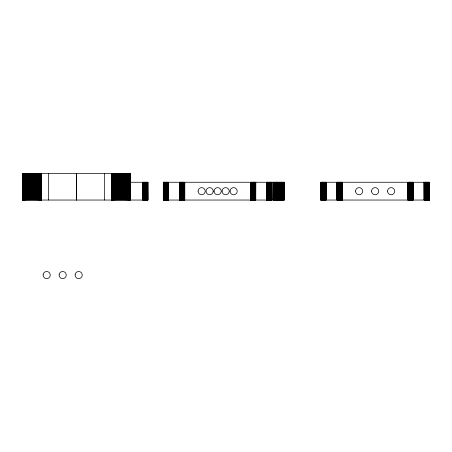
<?xml version="1.0" encoding="UTF-8"?>
<svg xmlns="http://www.w3.org/2000/svg" width="452" height="452" viewBox="0 0 452 452"><rect width="100%" height="100%" fill="white"/><g stroke="black" fill="none" stroke-linecap="round" stroke-linejoin="round"><path stroke-width="0.68" d="M76.411 200.044L76.411 173.376M104.474 200.044L104.474 173.376M111.333 200.044L111.333 173.376M111.373 200.044L111.39 173.376M111.52 200.044L111.435 173.376M111.633 200.044L111.633 173.376M111.768 200.044L111.768 173.376M111.926 200.044L111.926 173.376M112.113 200.044L112.113 173.376M112.322 200.044L112.322 173.376M112.554 200.044L112.554 173.376M112.808 200.044L112.808 173.376M113.085 200.044L113.085 173.376M113.379 200.044L113.379 173.376M113.695 200.044L113.695 173.376M114.034 200.044L114.034 173.376M114.39 200.044L114.39 173.376M114.763 200.044L114.763 173.376M115.153 200.044L115.153 173.376M115.554 200.044L115.554 173.376M115.972 200.044L115.972 173.376M116.407 200.044L116.407 173.376M116.848 200.044L116.848 173.376M117.3 200.044L117.3 173.376M117.763 200.044L117.763 173.376M118.238 200.044L118.238 173.376M118.718 200.044L118.718 173.376M119.198 200.044L119.198 173.376M119.69 200.044L119.69 173.376M120.181 200.044L120.181 173.376M120.673 200.044L120.673 173.376M121.164 200.044L121.164 173.376M121.656 200.044L121.656 173.376M122.147 200.044L122.147 173.376M122.633 200.044L122.633 173.376M123.113 200.044L123.113 173.376M123.588 200.044L123.588 173.376M124.057 200.044L124.057 173.376M124.515 200.044L124.515 173.376M124.961 200.044L124.961 173.376M125.396 200.044L125.396 173.376M125.82 200.044L125.82 173.376M126.227 200.044L126.227 173.376M126.622 200.044L126.622 173.376M127.001 200.044L127.001 173.376M127.357 200.044L127.357 173.376M127.701 200.044L127.701 173.376M128.023 200.044L128.023 173.376M128.328 200.044L128.328 173.376M128.611 200.044L128.611 173.376M128.871 200.044L128.871 173.376M129.114 200.044L129.114 173.376M129.328 200.044L129.328 173.376M129.521 200.044L129.521 173.376M129.69 200.044L129.69 173.376M129.831 200.044L129.831 173.376M129.95 200.044L129.95 173.376M130.046 200.044L129.984 173.376M130.114 200.044L130.131 173.376L22.6 173.376L22.651 200.044M130.176 200.044L130.176 173.376M129.95 182.263L147.99 182.263M22.6 200.044L147.99 200.044L147.917 182.263M320.79 200.044L429.383 200.044L429.4 182.263L320.79 182.263L320.773 200.044L320.841 182.263M429.366 182.263L429.321 200.044M429.231 182.263L429.191 200.044M429.101 182.263L429.146 200.044M429.05 200.044L428.999 182.263L428.942 200.044M428.818 182.263L428.88 200.044M428.75 182.263L428.75 200.044M428.682 182.263L428.682 200.044M428.609 182.263L428.53 200.044M428.451 182.263L428.451 200.044M428.372 182.263L428.372 200.044M428.287 182.263L428.287 200.044M428.202 182.263L428.202 200.044M428.112 182.263L428.112 200.044M428.021 182.263L428.021 200.044M427.931 182.263L427.931 200.044M427.835 182.263L427.835 200.044M427.739 182.263L427.739 200.044M427.643 182.263L427.643 200.044M427.541 182.263L427.541 200.044M427.439 182.263L427.439 200.044M427.338 182.263L427.338 200.044M427.236 182.263L427.236 200.044M427.134 182.263L427.134 200.044M427.027 182.263L427.027 200.044M426.925 182.263L426.925 200.044M426.824 182.263L426.824 200.044M426.716 182.263L426.716 200.044M426.609 182.263L426.609 200.044M426.507 182.263L426.507 200.044M426.405 182.263L426.405 200.044M426.298 182.263L426.298 200.044M426.196 182.263L426.196 200.044M426.095 182.263L426.095 200.044M425.993 182.263L425.993 200.044M425.891 182.263L425.891 200.044M425.795 182.263L425.795 200.044M425.699 182.263L425.699 200.044M425.603 182.263L425.603 200.044M425.507 182.263L425.507 200.044M425.417 182.263L425.417 200.044M425.326 182.263L425.326 200.044M425.236 182.263L425.236 200.044M425.151 182.263L425.151 200.044M425.066 182.263L425.066 200.044M424.987 182.263L424.987 200.044M424.908 182.263L424.908 200.044M424.835 182.263L424.761 200.044M424.694 182.263L424.694 200.044M424.564 182.263L424.631 200.044M424.507 182.263L424.507 200.044M424.4 182.263L424.451 200.044M424.304 182.263L424.349 200.044M424.225 182.263L424.191 200.044L424.095 182.263M424.066 182.263L424.089 200.044M413.213 182.263L413.213 200.044M413.151 200.044L412.936 182.263M412.834 182.263L412.834 200.044L412.721 182.263M412.659 182.263L412.659 200.044M412.523 182.263L412.591 200.044M412.45 182.263L412.45 200.044M412.377 182.263L412.377 200.044M412.297 182.263L412.297 200.044M412.218 182.263L412.218 200.044M412.134 182.263L412.049 200.044M411.958 182.263L411.958 200.044M411.868 182.263L411.868 200.044M411.778 182.263L411.778 200.044M411.682 182.263L411.682 200.044M411.591 182.263L411.591 200.044M411.489 182.263L411.489 200.044M411.393 182.263L411.393 200.044M411.292 182.263L411.292 200.044M411.19 182.263L411.19 200.044M411.088 182.263L411.088 200.044M410.987 182.263L410.987 200.044M410.885 182.263L410.885 200.044M410.778 182.263L410.778 200.044M410.676 182.263L410.676 200.044M410.569 182.263L410.569 200.044M410.467 182.263L410.467 200.044M410.359 182.263L410.359 200.044M410.258 182.263L410.258 200.044M410.15 182.263L410.15 200.044M410.049 182.263L410.049 200.044M409.947 182.263L409.947 200.044M409.845 182.263L409.845 200.044M409.744 182.263L409.744 200.044M409.648 182.263L409.648 200.044M409.546 182.263L409.546 200.044M409.45 182.263L409.45 200.044M409.359 182.263L409.359 200.044M409.263 182.263L409.263 200.044M409.173 182.263L409.173 200.044M409.083 182.263L409.083 200.044M408.998 182.263L408.998 200.044M408.913 182.263L408.913 200.044M408.834 182.263L408.755 200.044M408.681 182.263L408.681 200.044M408.608 182.263L408.608 200.044M408.139 182.263L408.139 200.044M407.902 200.044L407.913 182.263L407.885 200.044M342.271 182.263L342.288 200.044M342.209 182.263L342.215 200.044M342.124 182.263L342.091 200.044M342.006 182.263L342.051 200.044M341.955 182.263L341.955 200.044M341.565 182.263L341.565 200.044M341.492 182.263L341.418 200.044M341.339 182.263L341.339 200.044M341.254 182.263L341.254 200.044M341.175 182.263L341.175 200.044M341.085 182.263L341.085 200.044M341 182.263L341 200.044M340.91 182.263L340.91 200.044M340.814 182.263L340.814 200.044M340.718 182.263L340.718 200.044M340.622 182.263L340.622 200.044M340.525 182.263L340.525 200.044M340.429 182.263L340.429 200.044M340.328 182.263L340.328 200.044M340.226 182.263L340.226 200.044M340.124 182.263L340.124 200.044M340.017 182.263L340.017 200.044M339.915 182.263L339.915 200.044M339.814 182.263L339.814 200.044M339.706 182.263L339.706 200.044M339.605 182.263L339.605 200.044M339.497 182.263L339.497 200.044M339.395 182.263L339.395 200.044M339.288 182.263L339.288 200.044M339.186 182.263L339.186 200.044M339.085 182.263L339.085 200.044M338.977 182.263L338.977 200.044M338.881 182.263L338.881 200.044M338.78 182.263L338.78 200.044M338.678 182.263L338.678 200.044M338.582 182.263L338.582 200.044M338.486 182.263L338.486 200.044M338.395 182.263L338.395 200.044M338.299 182.263L338.299 200.044M338.209 182.263L338.124 200.044M338.039 182.263L338.039 200.044M337.955 182.263L337.955 200.044M337.876 182.263L337.876 200.044M337.797 182.263L337.797 200.044M337.65 182.263L337.723 200.044M337.582 182.263L337.582 200.044M337.514 182.263L337.514 200.044M337.395 182.263L337.452 200.044M337.339 182.263L337.282 200.044M337.192 182.263L337.237 200.044M337.113 182.263L337.147 200.044M337 182.263L337.022 200.044M336.955 182.263L336.972 200.044M326.107 182.263L326.084 200.044L325.977 182.263M325.892 182.263L325.909 200.044M325.807 182.263L325.869 200.044M325.756 182.263L325.722 200.044M325.604 182.263L325.666 200.044M325.542 200.044L325.542 182.263L325.406 200.044M325.338 182.263L325.338 200.044M325.259 182.263L325.259 200.044M325.18 182.263L325.18 200.044M325.101 182.263L325.101 200.044M325.022 182.263L325.022 200.044M324.847 182.263L324.931 200.044M324.756 182.263L324.756 200.044M324.666 182.263L324.666 200.044M324.57 182.263L324.57 200.044M324.474 182.263L324.474 200.044M324.378 182.263L324.378 200.044M324.276 182.263L324.276 200.044M324.18 182.263L324.18 200.044M324.078 182.263L324.078 200.044M323.977 182.263L323.977 200.044M323.875 182.263L323.875 200.044M323.768 182.263L323.768 200.044M323.666 182.263L323.666 200.044M323.559 182.263L323.559 200.044M323.457 182.263L323.457 200.044M323.349 182.263L323.349 200.044M323.248 182.263L323.248 200.044M323.14 182.263L323.14 200.044M323.039 182.263L323.039 200.044M322.937 182.263L322.937 200.044M322.83 182.263L322.83 200.044M322.734 182.263L322.734 200.044M322.632 182.263L322.632 200.044M322.53 182.263L322.53 200.044M322.434 182.263L322.434 200.044M322.338 182.263L322.338 200.044M322.242 182.263L322.242 200.044M322.152 182.263L322.152 200.044M322.061 182.263L322.061 200.044M321.971 182.263L321.971 200.044M321.886 182.263L321.886 200.044M321.801 182.263L321.801 200.044M321.643 182.263L321.717 200.044M321.564 182.263L321.564 200.044M321.491 182.263L321.491 200.044M321.423 182.263L321.423 200.044M321.293 182.263L321.355 200.044M321.231 182.263L321.174 200.044M321.101 182.263L321.118 200.044M321.022 182.263L321.073 200.044M320.943 182.263L320.909 200.044M284.172 182.263L284.167 200.044M284.037 182.263L284.003 200.044M283.963 182.263L283.918 200.044M283.873 182.263L283.822 200.044M283.715 182.263L283.771 200.044M283.653 182.263L283.653 200.044M283.59 182.263L283.523 200.044M283.455 182.263L283.455 200.044M283.381 182.263L283.381 200.044M283.223 182.263L283.302 200.044M283.144 182.263L283.144 200.044M283.059 182.263L283.059 200.044M282.975 182.263L282.975 200.044M282.884 182.263L282.884 200.044M282.794 182.263L282.794 200.044M282.703 182.263L282.703 200.044M282.607 182.263L282.607 200.044M282.511 182.263L282.511 200.044M282.415 182.263L282.415 200.044M282.314 182.263L282.314 200.044M282.212 182.263L282.212 200.044M282.11 182.263L282.11 200.044M282.008 182.263L282.008 200.044M281.907 182.263L281.907 200.044M281.799 182.263L281.799 200.044M281.698 182.263L281.698 200.044M281.596 182.263L281.596 200.044M281.489 182.263L281.489 200.044M281.381 182.263L281.381 200.044M281.28 182.263L281.28 200.044M281.178 182.263L281.178 200.044M281.071 182.263L281.071 200.044M280.969 182.263L280.969 200.044M280.867 182.263L280.867 200.044M280.765 182.263L280.765 200.044M280.664 182.263L280.664 200.044M280.568 182.263L280.568 200.044M280.472 182.263L280.472 200.044M280.376 182.263L280.376 200.044M280.28 182.263L280.28 200.044M280.189 182.263L280.189 200.044M280.099 182.263L280.099 200.044M280.008 182.263L279.924 200.044M279.839 182.263L279.839 200.044M279.76 182.263L279.76 200.044M279.681 182.263L279.681 200.044M279.607 182.263L279.607 200.044M279.534 182.263L279.466 200.044M279.404 182.263L279.404 200.044M279.336 200.044L279.279 182.263L279.172 200.044M279.121 182.263L279.093 200.044M279.048 182.263L279.037 200.044M278.935 182.263L278.907 200.044M278.839 182.263L278.856 200.044M278.528 182.263L278.545 200.044M278.477 182.263L278.472 200.044M278.409 182.263L278.375 200.044M278.308 182.263L278.251 200.044M278.2 182.263L278.144 200.044L278.087 182.263M278.031 182.263L277.963 200.044M277.895 182.263L277.895 200.044M277.827 182.263L277.827 200.044M277.754 182.263L277.681 200.044M277.601 182.263L277.601 200.044M277.517 182.263L277.517 200.044M277.432 182.263L277.432 200.044M277.347 182.263L277.347 200.044M277.262 182.263L277.262 200.044M277.172 182.263L277.172 200.044M277.076 182.263L277.076 200.044M276.98 182.263L276.98 200.044M276.884 182.263L276.884 200.044M276.788 182.263L276.788 200.044M276.686 182.263L276.686 200.044M276.59 182.263L276.59 200.044M276.488 182.263L276.488 200.044M276.387 182.263L276.387 200.044M276.279 182.263L276.279 200.044M276.178 182.263L276.178 200.044M276.076 182.263L276.076 200.044M275.969 182.263L275.969 200.044M275.867 182.263L275.867 200.044M275.76 182.263L275.76 200.044M275.652 182.263L275.652 200.044M275.55 182.263L275.55 200.044M275.449 182.263L275.449 200.044M275.347 182.263L275.347 200.044M275.24 182.263L275.24 200.044M275.144 182.263L275.144 200.044M275.042 182.263L275.042 200.044M274.94 182.263L274.94 200.044M274.844 182.263L274.844 200.044M274.748 182.263L274.748 200.044M274.658 182.263L274.658 200.044M274.562 182.263L274.562 200.044M274.471 182.263L274.471 200.044M274.387 182.263L274.387 200.044M274.302 182.263L274.302 200.044M274.217 182.263L274.217 200.044M274.138 182.263L274.138 200.044M274.059 182.263L274.059 200.044M273.912 182.263L273.985 200.044M273.844 182.263L273.844 200.044M273.714 182.263L273.776 200.044M273.652 182.263L273.652 200.044M273.545 182.263L273.601 200.044M273.454 182.263L273.5 200.044M273.409 182.263L273.341 200.044M273.313 182.263L273.262 200.044L273.234 182.263M271.923 182.263L271.923 200.044L271.844 182.263M271.754 182.263L271.816 200.044M271.669 182.263L271.714 200.044M271.624 182.263L271.573 200.044L271.466 182.263M271.403 182.263L271.403 200.044M271.273 182.263L271.341 200.044M271.2 182.263L271.2 200.044M271.127 182.263L271.127 200.044M271.053 182.263L271.053 200.044M270.974 182.263L270.895 200.044M270.81 182.263L270.81 200.044M270.72 182.263L270.72 200.044M270.635 182.263L270.635 200.044M270.545 182.263L270.545 200.044M270.449 182.263L270.449 200.044M270.358 182.263L270.358 200.044M270.262 182.263L270.262 200.044M270.16 182.263L270.16 200.044M270.064 182.263L270.064 200.044M269.963 182.263L269.963 200.044M269.861 182.263L269.861 200.044M269.759 182.263L269.759 200.044M269.658 182.263L269.658 200.044M269.55 182.263L269.55 200.044M269.448 182.263L269.448 200.044M269.341 182.263L269.341 200.044M269.239 182.263L269.239 200.044M269.132 182.263L269.132 200.044M269.03 182.263L269.03 200.044M268.923 182.263L268.923 200.044M268.821 182.263L268.821 200.044M268.72 182.263L268.72 200.044M268.618 182.263L268.618 200.044M268.516 182.263L268.516 200.044M268.415 182.263L268.415 200.044M268.318 182.263L268.318 200.044M268.217 182.263L268.217 200.044M268.121 182.263L268.121 200.044M268.03 182.263L268.03 200.044M267.94 182.263L267.94 200.044M267.85 182.263L267.85 200.044M267.759 182.263L267.759 200.044M267.59 182.263L267.674 200.044M267.511 182.263L267.511 200.044M267.431 182.263L267.431 200.044M267.358 182.263L267.358 200.044M267.217 182.263L267.285 200.044M267.149 182.263L267.149 200.044M267.087 182.263L267.03 200.044M266.974 182.263L266.974 200.044M266.923 182.263L266.872 200.044M266.748 182.263L266.827 200.044M266.669 182.263L266.657 200.044M266.59 182.263L266.607 200.044M255.725 200.044L255.742 182.263L255.691 200.044M255.583 200.044L255.544 182.263L255.459 200.044M255.408 182.263L255.357 200.044M255.301 182.263L255.301 200.044M255.177 182.263L255.239 200.044M255.114 182.263L255.114 200.044M255.041 182.263L254.973 200.044M254.894 182.263L254.894 200.044M254.821 182.263L254.821 200.044M254.736 182.263L254.736 200.044M254.657 182.263L254.657 200.044M254.572 182.263L254.572 200.044M254.482 182.263L254.482 200.044M254.391 182.263L254.391 200.044M254.301 182.263L254.301 200.044M254.205 182.263L254.205 200.044M254.109 182.263L254.109 200.044M254.013 182.263L254.013 200.044M253.917 182.263L253.917 200.044M253.815 182.263L253.815 200.044M253.713 182.263L253.713 200.044M253.612 182.263L253.612 200.044M253.51 182.263L253.51 200.044M253.402 182.263L253.402 200.044M253.301 182.263L253.301 200.044M253.193 182.263L253.193 200.044M253.092 182.263L253.092 200.044M252.984 182.263L252.984 200.044M252.883 182.263L252.883 200.044M252.775 182.263L252.775 200.044M252.674 182.263L252.674 200.044M252.572 182.263L252.572 200.044M252.47 182.263L252.47 200.044M252.369 182.263L252.369 200.044M252.267 182.263L252.267 200.044M252.165 182.263L252.165 200.044M252.069 182.263L252.069 200.044M251.973 182.263L251.973 200.044M251.877 182.263L251.877 200.044M251.787 182.263L251.787 200.044M251.696 182.263L251.696 200.044M251.606 182.263L251.606 200.044M251.521 182.263L251.521 200.044M251.436 182.263L251.436 200.044M251.357 182.263L251.357 200.044M251.278 182.263L251.278 200.044M251.199 182.263L251.126 200.044M250.662 182.263L250.662 200.044M250.606 182.263L250.566 200.044M250.476 200.044L250.453 182.263L250.414 200.044M184.806 182.263L184.8 200.044M184.682 182.263L184.648 200.044M184.557 182.263L184.557 200.044M184.088 182.263L184.088 200.044M184.015 182.263L184.015 200.044M183.936 182.263L183.936 200.044M183.862 182.263L183.862 200.044M183.778 182.263L183.693 200.044M183.608 182.263L183.608 200.044M183.518 182.263L183.518 200.044M183.427 182.263L183.427 200.044M183.337 182.263L183.337 200.044M183.241 182.263L183.241 200.044M183.145 182.263L183.145 200.044M183.049 182.263L183.049 200.044M182.947 182.263L182.947 200.044M182.851 182.263L182.851 200.044M182.749 182.263L182.749 200.044M182.642 182.263L182.642 200.044M182.54 182.263L182.54 200.044M182.438 182.263L182.438 200.044M182.331 182.263L182.331 200.044M182.229 182.263L182.229 200.044M182.122 182.263L182.122 200.044M182.02 182.263L182.02 200.044M181.913 182.263L181.913 200.044M181.811 182.263L181.811 200.044M181.71 182.263L181.71 200.044M181.602 182.263L181.602 200.044M181.501 182.263L181.501 200.044M181.399 182.263L181.399 200.044M181.303 182.263L181.303 200.044M181.201 182.263L181.201 200.044M181.105 182.263L181.105 200.044M181.009 182.263L181.009 200.044M180.913 182.263L180.913 200.044M180.823 182.263L180.823 200.044M180.732 182.263L180.732 200.044M180.647 182.263L180.647 200.044M180.563 182.263L180.563 200.044M180.478 182.263L180.399 200.044M180.32 182.263L180.32 200.044M180.246 182.263L180.246 200.044M180.173 182.263L180.173 200.044M180.105 182.263L180.037 200.044M179.975 182.263L179.975 200.044M179.856 182.263L179.913 200.044M179.806 182.263L179.76 200.044L179.647 182.263M179.546 182.263L179.568 200.044M179.478 182.263L179.472 200.044M168.619 182.263L168.624 200.044M168.607 200.044L168.528 182.263L168.523 200.044M168.387 182.263L168.376 200.044M168.297 182.263L168.24 200.044M168.184 182.263L168.184 200.044L168.065 182.263M167.997 182.263L167.997 200.044M167.929 182.263L167.929 200.044M167.856 182.263L167.782 200.044M167.703 182.263L167.703 200.044M167.624 182.263L167.624 200.044M167.539 182.263L167.539 200.044M167.455 182.263L167.455 200.044M167.37 182.263L167.37 200.044M167.28 182.263L167.28 200.044M167.183 182.263L167.183 200.044M167.093 182.263L167.093 200.044M166.997 182.263L166.997 200.044M166.901 182.263L166.901 200.044M166.799 182.263L166.799 200.044M166.698 182.263L166.698 200.044M166.602 182.263L166.602 200.044M166.494 182.263L166.494 200.044M166.392 182.263L166.392 200.044M166.291 182.263L166.291 200.044M166.183 182.263L166.183 200.044M166.082 182.263L166.082 200.044M165.974 182.263L165.974 200.044M165.873 182.263L165.873 200.044M165.765 182.263L165.765 200.044M165.664 182.263L165.664 200.044M165.562 182.263L165.562 200.044M165.455 182.263L165.455 200.044M165.353 182.263L165.353 200.044M165.251 182.263L165.251 200.044M165.149 182.263L165.149 200.044M165.053 182.263L165.053 200.044M164.957 182.263L164.957 200.044M164.861 182.263L164.861 200.044M164.765 182.263L164.765 200.044M164.669 182.263L164.669 200.044M164.579 182.263L164.579 200.044M164.494 182.263L164.494 200.044M164.409 182.263L164.409 200.044M164.325 182.263L164.325 200.044M164.24 182.263L164.24 200.044M164.161 182.263L164.161 200.044M164.087 182.263L164.014 200.044M163.946 182.263L163.946 200.044M163.878 182.263L163.878 200.044M163.81 182.263L163.754 200.044M163.641 182.263L163.697 200.044M163.59 182.263L163.545 200.044M163.466 182.263L163.505 200.044M163.398 182.263L163.364 200.044M147.838 182.263L147.877 200.044M147.747 182.263L147.781 200.044M147.663 182.263L147.685 200.044M147.589 182.263L147.618 200.044M147.516 182.263L147.516 200.044M147.431 182.263L147.341 200.044M147.245 182.263L147.245 200.044M147.149 182.263L147.149 200.044M147.041 182.263L147.041 200.044M146.934 182.263L146.934 200.044M146.821 182.263L146.821 200.044M146.702 182.263L146.702 200.044M146.584 182.263L146.584 200.044M146.454 182.263L146.454 200.044M146.329 182.263L146.329 200.044M146.199 182.263L146.199 200.044M146.064 182.263L146.064 200.044M145.928 182.263L145.928 200.044M145.793 182.263L145.793 200.044M145.651 182.263L145.651 200.044M145.516 182.263L145.516 200.044M145.374 182.263L145.374 200.044M145.233 182.263L145.233 200.044M145.098 182.263L145.098 200.044M144.956 182.263L144.956 200.044M144.821 182.263L144.821 200.044M144.685 182.263L144.685 200.044M144.55 182.263L144.55 200.044M144.414 182.263L144.414 200.044M144.284 182.263L144.284 200.044M144.16 182.263L144.16 200.044M144.035 182.263L144.035 200.044M143.917 182.263L143.917 200.044M143.798 182.263L143.798 200.044M143.685 182.263L143.685 200.044M143.578 182.263L143.578 200.044M143.476 182.263L143.476 200.044M143.38 182.263L143.38 200.044M143.284 182.263L143.284 200.044M142.996 182.263L142.934 200.044M142.872 182.263L142.821 200.044M142.809 182.263L142.742 200.044L142.662 182.263M76.461 173.376L76.461 200.044M48.404 173.376L48.404 200.044M41.443 173.376L41.431 200.044M41.33 173.376L41.392 200.044M41.239 173.376L41.239 200.044M41.126 173.376L41.126 200.044M40.985 173.376L40.985 200.044M40.821 173.376L40.821 200.044M40.635 173.376L40.635 200.044M40.426 173.376L40.426 200.044M40.188 173.376L40.188 200.044M39.934 173.376L39.934 200.044M39.652 173.376L39.652 200.044M39.352 173.376L39.352 200.044M39.036 173.376L39.036 200.044M38.697 173.376L38.697 200.044M38.335 173.376L38.335 200.044M37.962 173.376L37.962 200.044M37.572 173.376L37.572 200.044M37.166 173.376L37.166 200.044M36.748 173.376L36.748 200.044M36.313 173.376L36.313 200.044M35.866 173.376L35.866 200.044M35.414 173.376L35.414 200.044M34.945 173.376L34.945 200.044M34.476 173.376L34.476 200.044M33.996 173.376L33.996 200.044M33.51 173.376L33.51 200.044M33.019 173.376L33.019 200.044M32.527 173.376L32.527 200.044M32.035 173.376L32.035 200.044M31.544 173.376L31.544 200.044M31.052 173.376L31.052 200.044M30.561 173.376L30.561 200.044M30.075 173.376L30.075 200.044M29.595 173.376L29.595 200.044M29.126 173.376L29.126 200.044M28.657 173.376L28.657 200.044M28.205 173.376L28.205 200.044M27.758 173.376L27.758 200.044M27.323 173.376L27.323 200.044M26.905 173.376L26.905 200.044M26.493 173.376L26.493 200.044M26.103 173.376L26.103 200.044M25.73 173.376L25.73 200.044M25.368 173.376L25.368 200.044M25.029 173.376L25.029 200.044M24.707 173.376L24.707 200.044M24.408 173.376L24.408 200.044M24.125 173.376L24.125 200.044M23.871 173.376L23.871 200.044M23.634 173.376L23.634 200.044M23.419 173.376L23.419 200.044M23.233 173.376L23.233 200.044M23.063 173.376L23.063 200.044M22.922 173.376L22.922 200.044M22.809 173.376L22.803 200.044M22.719 173.376L22.713 200.044M43.132 274.878L43.126 275.065A3.554 3.554 0 0 0 46.686 278.624A3.554 3.554 0 0 0 50.24 275.065L50.234 274.878A3.554 3.554 0 0 0 46.686 271.511A3.554 3.554 0 0 0 43.132 274.878M59.133 274.878L59.127 275.065A3.554 3.554 0 0 0 62.495 278.618L62.681 278.624A3.554 3.554 0 0 0 66.235 275.065L66.235 274.878A3.554 3.554 0 0 0 62.681 271.511L62.495 271.516A3.554 3.554 0 0 0 59.133 274.878M75.128 274.878L75.128 275.065A3.554 3.554 0 0 0 78.682 278.624A3.554 3.554 0 0 0 82.236 275.065L82.23 274.878A3.554 3.554 0 0 0 78.682 271.511A3.554 3.554 0 0 0 75.128 274.878M198.095 191.01L198.089 191.19A3.554 3.554 0 0 0 201.643 194.75A3.554 3.554 0 0 0 205.197 191.19L205.191 191.01A3.554 3.554 0 0 0 201.643 187.636A3.554 3.554 0 0 0 198.095 191.01M214.09 191.01L214.084 191.19A3.554 3.554 0 0 0 217.457 194.744L217.644 194.75A3.554 3.554 0 0 0 221.197 191.19L221.192 191.01A3.554 3.554 0 0 0 217.644 187.636L217.457 187.642A3.554 3.554 0 0 0 214.09 191.01M222.09 191.01L222.085 191.19A3.554 3.554 0 0 0 225.638 194.75A3.554 3.554 0 0 0 229.198 191.19L229.192 191.01A3.554 3.554 0 0 0 225.638 187.636A3.554 3.554 0 0 0 222.09 191.01M230.091 191.01L230.085 191.19A3.554 3.554 0 0 0 233.639 194.75A3.554 3.554 0 0 0 237.198 191.19L237.193 191.01A3.554 3.554 0 0 0 233.639 187.636A3.554 3.554 0 0 0 230.091 191.01M355.571 191.01L355.566 191.19A3.554 3.554 0 0 0 359.12 194.75A3.554 3.554 0 0 0 362.679 191.19L362.673 191.01A3.554 3.554 0 0 0 359.12 187.636A3.554 3.554 0 0 0 355.571 191.01M371.572 191.01L371.567 191.19A3.554 3.554 0 0 0 374.934 194.744L375.12 194.75A3.554 3.554 0 0 0 378.674 191.19L378.669 191.01A3.554 3.554 0 0 0 375.12 187.636L374.934 187.642A3.554 3.554 0 0 0 371.572 191.01M387.567 191.01L387.562 191.19A3.554 3.554 0 0 0 391.121 194.75A3.554 3.554 0 0 0 394.675 191.19L394.669 191.01A3.554 3.554 0 0 0 391.121 187.636A3.554 3.554 0 0 0 387.567 191.01M284.155 182.263L163.308 182.263L163.302 200.044L284.155 200.044L284.15 182.263M213.197 191.269L213.197 191.083A3.554 3.554 0 0 0 209.626 187.636A3.554 3.554 0 0 0 206.089 191.117L206.089 191.303A3.554 3.554 0 0 0 209.66 194.75A3.554 3.554 0 0 0 213.197 191.269"/></g></svg>
